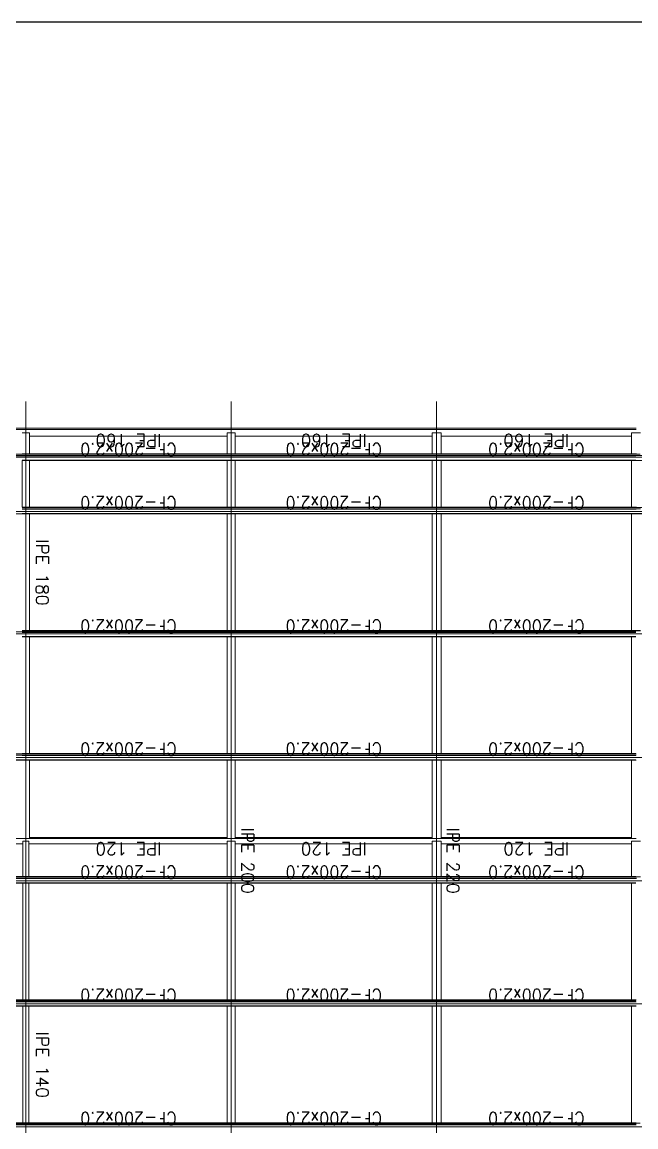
# Model space of a CAD drawing. Header units: millimetres. Extents: x 0 to 149, y -64 to 103.
# Drawn here: x 64.26 to 71.74, y 0.69 to 14.15 of the extents above; entities that cross this region are included whole.
import ezdxf
from ezdxf.enums import TextEntityAlignment as Align

# ---------------------------------------------------------------- set-up
doc = ezdxf.new("R2010")
doc.units = ezdxf.units.MM
for name, color, linetype, lineweight in [('BARRAS_DE_ACERO', 7, 'Continuous', 9), ('ejes', 251, 'Continuous', 0), ('REFERENCIA_DE_LAS_BARRAS', 2, 'Continuous', 9)]:
    doc.layers.add(name, color=color, linetype=linetype, lineweight=lineweight)
doc.styles.add('CYPETXT', font='romans__.ttf', dxfattribs={"height": 0.2})

# ---------------------------------------------------------------- blocks, each defined once
blk = doc.blocks.new('DIN_A3')
blk.add_line((96.231, 14.149), (54.231, 14.149))

msp = doc.modelspace()

# ---------------------------------------------------------------- linework, layer by layer
at = {"layer": 'BARRAS_DE_ACERO'}
for p, q in [((61.808, 9.185), (71.738, 9.185)), ((64.353, 9.143), (64.262, 9.143)), ((64.353, 9.103), (64.353, 9.143)), ((64.353, 9.103), (66.758, 9.103)), ((66.758, 8.886), (66.758, 9.103)), ((66.858, 9.143), (66.858, 9.103)), ((69.253, 9.103), (69.253, 8.886)), ((69.363, 9.103), (69.363, 9.143)), ((69.363, 9.103), (69.363, 8.886)), ((71.683, 9.103), (69.363, 9.103)), ((71.793, 9.143), (71.683, 9.143)), ((71.683, 9.103), (71.683, 9.143)), ((71.683, 9.103), (71.683, 8.886)), ((64.305, 8.886), (64.262, 8.886)), ((64.305, 8.886), (64.311, 8.886)), ((66.758, 8.886), (64.353, 8.886)), ((66.811, 8.886), (66.758, 8.886)), ((66.858, 8.886), (66.811, 8.886)), ((66.858, 8.886), (69.253, 8.886)), ((69.253, 8.886), (69.363, 8.886)), ((71.683, 8.886), (69.363, 8.886)), ((71.741, 8.886), (71.683, 8.886)), ((64.309, 8.864), (56.979, 8.864)), ((64.311, 8.869), (59.311, 8.869)), ((61.808, 8.862), (64.308, 8.862)), ((61.851, 8.867), (64.311, 8.867)), ((64.311, 8.867), (61.853, 8.867)), ((64.262, 8.882), (64.305, 8.882)), ((64.305, 8.811), (64.262, 8.811)), ((64.262, 8.81), (64.283, 8.81)), ((64.262, 8.808), (64.305, 8.808)), ((64.262, 8.808), (64.298, 8.808)), ((64.262, 8.807), (64.305, 8.807)), ((64.263, 8.885), (64.263, 8.885)), ((64.265, 8.885), (64.263, 8.885)), ((64.265, 8.885), (64.278, 8.885)), ((64.278, 8.885), (64.289, 8.885)), ((64.283, 8.81), (64.305, 8.81)), ((64.305, 8.885), (64.289, 8.885)), ((64.298, 8.808), (64.305, 8.808)), ((64.311, 8.883), (64.305, 8.883)), ((64.305, 8.882), (64.309, 8.882)), ((64.311, 8.811), (64.305, 8.811)), ((64.311, 8.81), (64.305, 8.81)), ((64.311, 8.808), (64.305, 8.808)), ((64.311, 8.808), (64.305, 8.808)), ((64.353, 8.807), (64.305, 8.807)), ((64.311, 8.882), (64.309, 8.882)), ((64.311, 8.864), (64.309, 8.864)), ((64.311, 8.885), (64.327, 8.885)), ((64.347, 8.883), (64.311, 8.883)), ((64.311, 8.883), (64.311, 8.883)), ((64.311, 8.882), (64.311, 8.882)), ((64.348, 8.882), (64.311, 8.882)), ((64.311, 8.869), (64.353, 8.869)), ((64.311, 8.869), (64.311, 8.869)), ((64.311, 8.867), (64.353, 8.867)), ((64.311, 8.867), (64.353, 8.867)), ((64.311, 8.867), (64.311, 8.867)), ((69.308, 8.864), (64.311, 8.864)), ((64.311, 8.811), (64.311, 8.811)), ((64.314, 8.811), (64.311, 8.811)), ((64.311, 8.81), (64.312, 8.81)), ((64.311, 8.808), (64.311, 8.808)), ((64.311, 8.808), (64.311, 8.808)), ((64.311, 8.808), (64.311, 8.808)), ((64.331, 8.808), (64.311, 8.808)), ((64.318, 8.808), (64.311, 8.808)), ((64.312, 8.81), (66.805, 8.81)), ((64.314, 8.811), (69.311, 8.811)), ((64.318, 8.808), (64.353, 8.808)), ((64.327, 8.885), (66.758, 8.885)), ((64.331, 8.808), (66.805, 8.808)), ((64.353, 8.883), (64.347, 8.883)), ((64.348, 8.882), (64.353, 8.882)), ((66.758, 8.883), (64.353, 8.883)), ((66.758, 8.882), (64.353, 8.882)), ((66.758, 8.869), (64.353, 8.869)), ((66.858, 8.867), (64.353, 8.867)), ((64.353, 8.867), (66.805, 8.867)), ((64.353, 8.862), (66.808, 8.862)), ((66.758, 8.808), (64.353, 8.808)), ((64.353, 8.807), (66.758, 8.807)), ((66.809, 8.885), (66.758, 8.885)), ((66.766, 8.883), (66.758, 8.883)), ((66.758, 8.882), (66.805, 8.882)), ((66.758, 8.869), (66.805, 8.869)), ((66.758, 8.808), (66.858, 8.808)), ((66.758, 8.807), (66.811, 8.807)), ((66.805, 8.883), (66.766, 8.883)), ((66.858, 8.883), (66.805, 8.883)), ((66.811, 8.882), (66.805, 8.882)), ((66.858, 8.869), (66.805, 8.869)), ((66.858, 8.867), (66.805, 8.867)), ((66.811, 8.81), (66.805, 8.81)), ((69.308, 8.862), (66.808, 8.862)), ((66.858, 8.882), (66.811, 8.882)), ((66.811, 8.81), (71.683, 8.81)), ((66.858, 8.807), (66.811, 8.807)), ((66.858, 8.885), (66.833, 8.885)), ((66.858, 8.885), (69.253, 8.885)), ((66.858, 8.883), (69.253, 8.883)), ((69.363, 8.869), (66.858, 8.869)), ((69.305, 8.867), (66.858, 8.867)), ((69.311, 8.867), (66.858, 8.867)), ((66.858, 8.865), (69.353, 8.865)), ((69.354, 8.808), (66.858, 8.808)), ((66.858, 8.807), (69.253, 8.807)), ((66.858, 8.236), (66.858, 8.807)), ((69.285, 8.885), (69.253, 8.885)), ((69.253, 8.883), (69.305, 8.883)), ((69.253, 8.807), (69.363, 8.807)), ((69.285, 8.885), (69.305, 8.885)), ((69.311, 8.885), (69.305, 8.885)), ((69.31, 8.883), (69.305, 8.883)), ((69.311, 8.882), (69.305, 8.882)), ((69.305, 8.867), (69.363, 8.867)), ((69.308, 8.864), (69.309, 8.864)), ((69.308, 8.862), (69.311, 8.862)), ((69.309, 8.864), (69.311, 8.864)), ((69.363, 8.883), (69.31, 8.883)), ((69.311, 8.885), (69.363, 8.885)), ((69.311, 8.882), (69.363, 8.882)), ((69.363, 8.867), (69.311, 8.867)), ((69.311, 8.864), (69.339, 8.864)), ((69.363, 8.862), (69.311, 8.862)), ((69.311, 8.811), (71.683, 8.811)), ((69.339, 8.864), (69.363, 8.864)), ((69.353, 8.865), (69.363, 8.865)), ((69.363, 8.808), (69.354, 8.808)), ((71.683, 8.885), (69.363, 8.885)), ((71.786, 8.883), (69.363, 8.883)), ((71.738, 8.882), (69.363, 8.882)), ((71.683, 8.869), (69.363, 8.869)), ((69.363, 8.867), (71.683, 8.867)), ((71.683, 8.867), (69.363, 8.867)), ((71.683, 8.865), (69.363, 8.865)), ((69.363, 8.864), (71.683, 8.864)), ((69.363, 8.862), (71.683, 8.862)), ((75.92, 8.808), (69.363, 8.808)), ((69.363, 8.807), (71.683, 8.807)), ((69.363, 8.807), (69.363, 8.236)), ((71.683, 8.867), (71.735, 8.867)), ((71.683, 8.867), (71.735, 8.867)), ((71.683, 8.865), (71.735, 8.865)), ((71.683, 8.864), (71.735, 8.864)), ((71.735, 8.862), (71.683, 8.862)), ((71.716, 8.811), (71.683, 8.811)), ((71.683, 8.81), (71.735, 8.81)), ((75.92, 8.808), (71.683, 8.808)), ((71.793, 8.807), (71.683, 8.807)), ((71.716, 8.811), (71.735, 8.811)), ((71.734, 8.869), (71.734, 8.869)), ((64.262, 8.234), (64.305, 8.234)), ((64.262, 8.232), (64.305, 8.232)), ((64.269, 8.232), (64.262, 8.232)), ((64.262, 8.218), (64.304, 8.218)), ((64.262, 8.217), (64.303, 8.217)), ((64.262, 8.216), (64.305, 8.216)), ((64.305, 8.215), (64.262, 8.215)), ((64.305, 8.213), (64.262, 8.213)), ((64.269, 8.232), (64.305, 8.232)), ((64.303, 8.217), (64.305, 8.217)), ((64.304, 8.218), (64.305, 8.218)), ((71.683, 8.234), (64.305, 8.234)), ((64.311, 8.232), (64.305, 8.232)), ((64.311, 8.232), (64.305, 8.232)), ((64.311, 8.218), (64.305, 8.218)), ((64.308, 8.217), (64.305, 8.217)), ((64.311, 8.216), (64.305, 8.216)), ((64.305, 8.215), (64.353, 8.215)), ((64.305, 8.213), (64.353, 8.213)), ((64.308, 8.217), (64.311, 8.217)), ((64.353, 8.232), (64.311, 8.232)), ((64.311, 8.218), (64.311, 8.218)), ((64.312, 8.218), (64.311, 8.218)), ((64.311, 8.217), (64.311, 8.217)), ((66.758, 8.217), (64.311, 8.217)), ((64.312, 8.218), (64.353, 8.218)), ((64.315, 8.232), (64.353, 8.232)), ((64.353, 8.232), (66.758, 8.232)), ((66.811, 8.232), (64.353, 8.232)), ((64.353, 8.218), (65.762, 8.218)), ((66.811, 8.215), (64.353, 8.215)), ((66.811, 8.213), (64.353, 8.213)), ((65.762, 8.218), (66.858, 8.218)), ((66.858, 8.236), (66.758, 8.236)), ((66.758, 8.232), (66.805, 8.232)), ((66.758, 8.217), (66.858, 8.217)), ((66.805, 8.232), (66.811, 8.232)), ((66.858, 8.232), (66.811, 8.232)), ((66.858, 8.232), (66.811, 8.232)), ((66.811, 8.232), (66.811, 8.232)), ((66.858, 8.215), (66.811, 8.215)), ((66.811, 8.213), (66.858, 8.213)), ((71.793, 8.232), (66.858, 8.232)), ((66.858, 8.232), (69.363, 8.232)), ((68.262, 8.218), (66.858, 8.218)), ((66.858, 8.217), (71.793, 8.217)), ((66.858, 8.216), (69.361, 8.216)), ((66.858, 8.215), (69.363, 8.215)), ((66.858, 8.213), (69.699, 8.213)), ((70.721, 8.218), (68.262, 8.218)), ((69.363, 8.236), (69.253, 8.236)), ((71.793, 8.216), (69.361, 8.216)), ((69.363, 8.215), (71.738, 8.215)), ((71.738, 8.213), (69.699, 8.213)), ((71.793, 8.218), (70.721, 8.218)), ((71.741, 8.236), (71.683, 8.236)), ((71.683, 8.234), (71.793, 8.234)), ((64.298, 8.157), (61.762, 8.157)), ((64.262, 8.212), (64.305, 8.212)), ((64.262, 8.161), (64.282, 8.161)), ((64.271, 8.159), (64.262, 8.159)), ((64.262, 8.158), (64.295, 8.158)), ((64.305, 8.157), (64.262, 8.157)), ((64.305, 8.158), (64.295, 8.158)), ((64.302, 8.157), (64.298, 8.157)), ((64.302, 8.157), (64.305, 8.157)), ((64.305, 8.212), (66.811, 8.212)), ((64.353, 8.159), (64.305, 8.159)), ((64.353, 8.158), (64.305, 8.158)), ((64.318, 8.157), (64.305, 8.157)), ((64.305, 8.157), (64.311, 8.157)), ((64.353, 8.157), (64.311, 8.157)), ((64.353, 8.159), (66.811, 8.159)), ((66.834, 8.158), (64.353, 8.158)), ((66.758, 8.157), (64.353, 8.157)), ((64.353, 6.736), (64.353, 8.157)), ((66.758, 8.157), (66.805, 8.157)), ((66.758, 8.157), (66.758, 6.736)), ((66.811, 8.157), (66.805, 8.157)), ((66.819, 8.157), (66.805, 8.157)), ((66.858, 8.212), (66.811, 8.212)), ((66.811, 8.161), (80.17, 8.161)), ((66.811, 8.159), (75.985, 8.159)), ((66.858, 8.157), (66.811, 8.157)), ((66.858, 8.157), (66.819, 8.157)), ((66.834, 8.158), (75.92, 8.158)), ((66.858, 8.212), (69.694, 8.212)), ((69.253, 8.157), (66.858, 8.157)), ((69.253, 8.157), (75.974, 8.157)), ((69.253, 8.157), (69.253, 6.736)), ((69.305, 8.157), (69.253, 8.157)), ((69.363, 8.157), (69.363, 6.736)), ((71.738, 8.212), (69.694, 8.212)), ((71.683, 8.157), (71.683, 6.736)), ((71.793, 8.157), (71.683, 8.157)), ((64.262, 6.736), (64.311, 6.736)), ((64.262, 6.734), (64.353, 6.734)), ((64.305, 6.732), (64.262, 6.732)), ((64.262, 6.732), (66.758, 6.732)), ((64.305, 6.732), (64.353, 6.732)), ((64.353, 6.736), (64.311, 6.736)), ((64.353, 6.736), (66.758, 6.736)), ((66.758, 6.734), (64.353, 6.734)), ((64.353, 6.732), (66.758, 6.732)), ((66.858, 6.736), (66.758, 6.736)), ((66.807, 6.734), (66.758, 6.734)), ((66.758, 6.732), (66.799, 6.732)), ((66.758, 6.732), (66.77, 6.732)), ((66.77, 6.732), (66.793, 6.732)), ((66.836, 6.732), (66.793, 6.732)), ((66.799, 6.732), (66.805, 6.732)), ((66.805, 6.732), (66.858, 6.732)), ((66.807, 6.734), (66.858, 6.734)), ((66.836, 6.732), (66.858, 6.732)), ((69.253, 6.736), (66.858, 6.736)), ((66.858, 6.734), (69.253, 6.734)), ((69.253, 6.732), (66.858, 6.732)), ((69.253, 6.732), (66.858, 6.732)), ((66.858, 6.732), (66.858, 6.732)), ((69.363, 6.736), (69.253, 6.736)), ((69.311, 6.734), (69.253, 6.734)), ((69.253, 6.732), (69.305, 6.732)), ((69.268, 6.732), (69.253, 6.732)), ((69.268, 6.732), (69.305, 6.732)), ((71.793, 6.732), (69.305, 6.732)), ((69.305, 6.732), (69.363, 6.732)), ((71.741, 6.734), (69.311, 6.734)), ((69.363, 6.736), (71.683, 6.736)), ((71.683, 6.732), (69.363, 6.732)), ((71.683, 6.736), (71.793, 6.736)), ((61.805, 6.718), (66.758, 6.718)), ((64.305, 6.716), (64.262, 6.716)), ((64.305, 6.715), (64.262, 6.715)), ((64.305, 6.713), (64.262, 6.713)), ((64.262, 6.712), (64.305, 6.712)), ((64.262, 6.661), (64.305, 6.661)), ((64.262, 6.658), (64.305, 6.658)), ((64.262, 6.657), (64.305, 6.657)), ((64.262, 6.657), (64.305, 6.657)), ((64.305, 6.715), (66.758, 6.715)), ((64.305, 6.713), (64.353, 6.713)), ((64.305, 6.712), (64.311, 6.712)), ((64.353, 6.661), (64.305, 6.661)), ((64.305, 6.659), (64.311, 6.659)), ((64.305, 6.657), (66.758, 6.657)), ((64.305, 6.657), (64.353, 6.657)), ((64.311, 6.659), (64.353, 6.659)), ((66.758, 6.713), (64.353, 6.713)), ((66.758, 6.661), (64.353, 6.661)), ((64.353, 6.659), (66.758, 6.659)), ((64.353, 6.658), (66.758, 6.658)), ((64.353, 5.236), (64.353, 6.657)), ((64.353, 6.657), (66.758, 6.657)), ((66.805, 6.718), (66.758, 6.718)), ((66.758, 6.715), (66.768, 6.715)), ((66.805, 6.712), (66.758, 6.712)), ((66.805, 6.661), (66.758, 6.661)), ((66.805, 6.659), (66.758, 6.659)), ((66.805, 6.658), (66.758, 6.658)), ((66.805, 6.657), (66.758, 6.657)), ((66.758, 6.657), (66.805, 6.657)), ((66.805, 6.715), (66.768, 6.715)), ((66.805, 6.718), (66.845, 6.718)), ((66.805, 6.717), (66.821, 6.717)), ((66.821, 6.716), (66.805, 6.716)), ((66.827, 6.715), (66.805, 6.715)), ((66.805, 6.712), (66.808, 6.712)), ((66.805, 6.661), (69.253, 6.661)), ((66.805, 6.659), (66.813, 6.659)), ((66.805, 6.658), (66.858, 6.658)), ((66.805, 6.657), (66.858, 6.657)), ((66.805, 6.657), (66.858, 6.657)), ((66.808, 6.713), (66.835, 6.713)), ((66.858, 6.712), (66.808, 6.712)), ((69.253, 6.717), (66.821, 6.717)), ((69.253, 6.715), (66.827, 6.715)), ((69.253, 6.713), (66.835, 6.713)), ((66.845, 6.718), (69.253, 6.718)), ((66.858, 6.712), (69.253, 6.712)), ((66.858, 6.658), (69.253, 6.658)), ((66.858, 6.657), (69.253, 6.657)), ((66.858, 6.657), (66.858, 5.236)), ((69.253, 6.657), (66.858, 6.657)), ((69.253, 6.717), (69.305, 6.717)), ((69.253, 6.715), (69.305, 6.715)), ((69.253, 6.713), (69.305, 6.713)), ((69.305, 6.712), (69.253, 6.712)), ((69.305, 6.661), (69.253, 6.661)), ((69.305, 6.658), (69.253, 6.658)), ((69.253, 6.657), (69.305, 6.657)), ((69.253, 6.657), (69.305, 6.657)), ((69.363, 6.717), (69.305, 6.717)), ((69.305, 6.715), (69.363, 6.715)), ((69.305, 6.713), (69.308, 6.713)), ((71.683, 6.712), (69.305, 6.712)), ((71.683, 6.661), (69.305, 6.661)), ((69.305, 6.659), (69.363, 6.659)), ((69.305, 6.658), (69.311, 6.658)), ((69.363, 6.657), (69.305, 6.657)), ((69.363, 6.713), (69.308, 6.713)), ((69.311, 6.658), (69.363, 6.658)), ((71.683, 6.718), (69.363, 6.718)), ((69.363, 6.717), (71.13, 6.717)), ((69.363, 6.716), (71.683, 6.716)), ((69.363, 6.715), (71.683, 6.715)), ((71.683, 6.713), (69.363, 6.713)), ((69.363, 6.659), (71.683, 6.659)), ((69.363, 6.658), (71.683, 6.658)), ((69.363, 6.658), (69.363, 6.658)), ((69.363, 5.236), (69.363, 6.657)), ((71.683, 6.657), (69.363, 6.657)), ((71.683, 6.717), (71.13, 6.717)), ((71.683, 6.718), (71.735, 6.718)), ((71.735, 6.717), (71.683, 6.717)), ((71.683, 6.716), (71.735, 6.716)), ((71.683, 6.715), (71.735, 6.715)), ((71.683, 6.713), (71.735, 6.713)), ((71.735, 6.712), (71.683, 6.712)), ((71.683, 6.661), (71.714, 6.661)), ((71.715, 6.659), (71.683, 6.659)), ((71.735, 6.658), (71.683, 6.658)), ((71.735, 6.657), (71.683, 6.657)), ((71.683, 6.657), (71.735, 6.657)), ((71.735, 6.661), (71.714, 6.661)), ((71.735, 6.659), (71.715, 6.659)), ((64.263, 5.234), (59.305, 5.234)), ((64.305, 5.158), (61.829, 5.158)), ((61.853, 5.232), (64.311, 5.232)), ((61.853, 5.232), (64.353, 5.232)), ((61.853, 5.157), (64.305, 5.157)), ((63.262, 5.218), (64.305, 5.218)), ((64.305, 5.236), (64.262, 5.236)), ((64.305, 5.217), (64.262, 5.217)), ((64.305, 5.216), (64.262, 5.216)), ((64.305, 5.215), (64.262, 5.215)), ((64.262, 5.213), (64.305, 5.213)), ((64.305, 5.212), (64.262, 5.212)), ((64.262, 5.161), (64.311, 5.161)), ((64.262, 5.159), (64.305, 5.159)), ((64.353, 5.157), (64.262, 5.157)), ((64.263, 5.234), (64.298, 5.234)), ((64.331, 5.234), (64.298, 5.234)), ((64.305, 5.236), (64.311, 5.236)), ((64.305, 5.218), (65.762, 5.218)), ((64.305, 5.217), (66.758, 5.217)), ((64.305, 5.216), (66.858, 5.216)), ((64.305, 5.215), (69.308, 5.215)), ((64.311, 5.213), (64.305, 5.213)), ((64.305, 5.212), (64.311, 5.212)), ((64.305, 5.159), (64.311, 5.159)), ((64.353, 5.158), (64.305, 5.158)), ((64.305, 5.157), (64.353, 5.157)), ((64.311, 5.236), (64.353, 5.236)), ((64.316, 5.232), (64.311, 5.232)), ((69.308, 5.213), (64.311, 5.213)), ((64.353, 5.212), (64.311, 5.212)), ((64.353, 5.161), (64.311, 5.161)), ((64.311, 5.159), (64.353, 5.159)), ((64.316, 5.232), (64.353, 5.232)), ((64.331, 5.234), (64.353, 5.234)), ((66.758, 5.236), (64.353, 5.236)), ((64.353, 5.234), (64.353, 5.234)), ((66.758, 5.234), (64.353, 5.234)), ((64.353, 5.232), (66.758, 5.232)), ((64.353, 5.232), (66.858, 5.232)), ((69.308, 5.212), (64.353, 5.212)), ((66.758, 5.161), (64.353, 5.161)), ((66.858, 5.159), (64.353, 5.159)), ((64.353, 5.159), (64.353, 5.159)), ((64.353, 5.158), (64.353, 5.158)), ((66.758, 5.158), (64.353, 5.158)), ((64.353, 4.212), (64.353, 5.157)), ((66.758, 5.157), (64.353, 5.157)), ((64.353, 5.157), (66.758, 5.157)), ((64.353, 5.157), (64.353, 5.157)), ((66.812, 5.218), (65.762, 5.218)), ((66.758, 5.234), (66.805, 5.234)), ((66.805, 5.232), (66.758, 5.232)), ((66.758, 5.217), (69.308, 5.217)), ((66.758, 5.161), (69.305, 5.161)), ((66.805, 5.158), (66.758, 5.158)), ((66.758, 5.157), (66.758, 4.212)), ((66.805, 5.157), (66.758, 5.157)), ((66.758, 5.157), (66.766, 5.157)), ((66.805, 5.157), (66.766, 5.157)), ((66.858, 5.236), (66.805, 5.236)), ((66.805, 5.234), (66.807, 5.234)), ((66.805, 5.232), (66.811, 5.232)), ((66.805, 5.158), (66.858, 5.158)), ((66.805, 5.157), (69.311, 5.157)), ((66.858, 5.157), (66.805, 5.157)), ((66.807, 5.234), (69.253, 5.234)), ((69.253, 5.232), (66.811, 5.232)), ((66.812, 5.218), (68.262, 5.218)), ((66.858, 5.232), (69.311, 5.232)), ((66.858, 5.216), (69.308, 5.216)), ((66.858, 5.158), (69.305, 5.158)), ((66.858, 5.157), (66.858, 4.212)), ((68.262, 5.218), (69.31, 5.218)), ((69.305, 5.236), (69.253, 5.236)), ((69.285, 5.234), (69.253, 5.234)), ((69.253, 5.232), (69.305, 5.232)), ((69.285, 5.234), (69.305, 5.234)), ((69.363, 5.236), (69.305, 5.236)), ((69.363, 5.234), (69.305, 5.234)), ((71.683, 5.232), (69.305, 5.232)), ((69.311, 5.161), (69.305, 5.161)), ((69.363, 5.159), (69.305, 5.159)), ((69.305, 5.158), (69.363, 5.158)), ((69.311, 5.217), (69.308, 5.217)), ((69.311, 5.216), (69.308, 5.216)), ((69.308, 5.215), (69.311, 5.215)), ((69.308, 5.213), (69.311, 5.213)), ((69.31, 5.218), (69.311, 5.218)), ((69.311, 5.232), (71.683, 5.232)), ((69.363, 5.218), (69.311, 5.218)), ((69.311, 5.217), (69.363, 5.217)), ((69.311, 5.216), (69.356, 5.216)), ((69.341, 5.215), (69.311, 5.215)), ((69.311, 5.213), (71.683, 5.213)), ((69.363, 5.161), (69.311, 5.161)), ((69.311, 5.157), (71.689, 5.157)), ((71.683, 5.215), (69.341, 5.215)), ((69.356, 5.216), (69.363, 5.216)), ((71.738, 5.234), (69.363, 5.234)), ((70.721, 5.218), (69.363, 5.218)), ((69.363, 5.217), (71.683, 5.217)), ((71.683, 5.216), (69.363, 5.216)), ((69.363, 5.159), (71.701, 5.159)), ((71.724, 5.158), (69.363, 5.158)), ((69.363, 4.212), (69.363, 5.157)), ((71.683, 5.218), (70.721, 5.218)), ((71.735, 5.236), (71.683, 5.236)), ((71.683, 5.232), (71.737, 5.232)), ((71.686, 5.232), (71.683, 5.232)), ((71.733, 5.217), (71.683, 5.217)), ((71.734, 5.216), (71.683, 5.216)), ((71.735, 5.215), (71.683, 5.215)), ((71.735, 5.213), (71.683, 5.213)), ((71.686, 5.232), (71.735, 5.232)), ((71.735, 5.157), (71.689, 5.157)), ((71.733, 5.159), (71.72, 5.159)), ((71.735, 5.159), (71.733, 5.159)), ((71.735, 5.216), (71.734, 5.216)), ((71.735, 5.157), (71.735, 5.157)), ((61.805, 4.2), (66.758, 4.2)), ((64.353, 4.212), (64.353, 4.212)), ((64.353, 4.201), (64.353, 4.212)), ((66.758, 4.212), (64.353, 4.212)), ((64.353, 4.2), (64.353, 4.201)), ((66.758, 4.201), (64.353, 4.201)), ((66.758, 4.212), (66.758, 4.201)), ((66.758, 4.2), (66.758, 4.201)), ((66.758, 4.2), (66.858, 4.2)), ((66.858, 4.2), (66.758, 4.2)), ((66.858, 4.212), (66.858, 4.201)), ((66.858, 4.212), (66.858, 4.212)), ((66.858, 4.201), (66.858, 4.2)), ((69.331, 4.2), (66.858, 4.2)), ((69.253, 4.2), (69.253, 4.201)), ((69.363, 4.2), (69.253, 4.2)), ((69.334, 4.2), (69.331, 4.2)), ((69.334, 4.2), (69.335, 4.2)), ((69.336, 4.2), (69.335, 4.2)), ((69.336, 4.2), (69.338, 4.2)), ((69.363, 4.2), (69.338, 4.2)), ((69.363, 4.201), (69.363, 4.212)), ((69.363, 4.201), (69.363, 4.2)), ((69.363, 4.2), (71.683, 4.2)), ((71.684, 4.2), (71.683, 4.2)), ((71.684, 4.2), (71.735, 4.2)), ((61.849, 4.136), (64.271, 4.136)), ((64.271, 4.136), (64.271, 4.168)), ((64.344, 4.168), (64.271, 4.168)), ((64.344, 4.168), (64.344, 4.136)), ((66.758, 4.136), (64.344, 4.136)), ((66.758, 4.168), (66.758, 4.136)), ((66.805, 4.168), (66.758, 4.168)), ((66.805, 4.168), (66.858, 4.168)), ((66.858, 4.136), (69.253, 4.136)), ((69.253, 4.136), (69.253, 4.168)), ((69.363, 4.168), (69.253, 4.168)), ((69.363, 4.136), (69.363, 4.168)), ((71.683, 4.136), (69.363, 4.136)), ((71.683, 4.136), (71.683, 4.168)), ((71.793, 4.168), (71.683, 4.168)), ((61.849, 3.736), (64.271, 3.736)), ((61.849, 3.734), (64.272, 3.734)), ((61.849, 3.732), (64.271, 3.732)), ((61.849, 3.732), (64.306, 3.732)), ((61.849, 3.716), (64.308, 3.716)), ((64.308, 3.713), (61.849, 3.713)), ((61.849, 3.712), (64.271, 3.712)), ((64.306, 3.661), (61.849, 3.661)), ((61.849, 3.659), (64.344, 3.659)), ((64.271, 3.657), (61.849, 3.657)), ((61.849, 3.657), (64.271, 3.657)), ((64.344, 3.717), (61.873, 3.717)), ((62.069, 3.718), (64.344, 3.718)), ((64.31, 3.732), (64.271, 3.732)), ((64.271, 3.712), (64.31, 3.712)), ((64.31, 3.657), (64.271, 3.657)), ((64.271, 3.657), (64.31, 3.657)), ((64.272, 3.734), (66.805, 3.734)), ((64.31, 3.732), (64.306, 3.732)), ((64.306, 3.661), (64.31, 3.661)), ((64.344, 3.716), (64.308, 3.716)), ((64.308, 3.715), (64.344, 3.715)), ((64.31, 3.713), (64.308, 3.713)), ((64.325, 3.732), (64.31, 3.732)), ((64.31, 3.732), (66.858, 3.732)), ((64.31, 3.713), (64.344, 3.713)), ((64.31, 3.712), (64.344, 3.712)), ((64.31, 3.661), (64.344, 3.661)), ((64.31, 3.657), (64.344, 3.657)), ((64.344, 3.657), (64.31, 3.657)), ((66.805, 3.732), (64.325, 3.732)), ((64.344, 3.736), (66.758, 3.736)), ((66.758, 3.717), (64.344, 3.717)), ((66.858, 3.716), (64.344, 3.716)), ((66.808, 3.715), (64.344, 3.715)), ((66.808, 3.713), (64.344, 3.713)), ((64.344, 3.712), (66.808, 3.712)), ((66.758, 3.661), (64.344, 3.661)), ((64.344, 3.659), (66.758, 3.659)), ((64.344, 3.658), (66.858, 3.658)), ((64.344, 3.657), (66.758, 3.657)), ((64.344, 2.236), (64.344, 3.657)), ((64.344, 3.657), (66.805, 3.657)), ((69.253, 3.717), (66.758, 3.717)), ((66.758, 3.659), (66.858, 3.659)), ((66.805, 3.657), (66.758, 3.657)), ((66.805, 3.736), (66.858, 3.736)), ((66.81, 3.734), (66.805, 3.734)), ((66.805, 3.657), (66.858, 3.657)), ((66.858, 3.657), (66.805, 3.657)), ((66.808, 3.715), (66.858, 3.715)), ((66.808, 3.713), (66.858, 3.713)), ((66.858, 3.712), (66.808, 3.712)), ((66.811, 3.734), (66.81, 3.734)), ((66.811, 3.734), (66.812, 3.734)), ((66.858, 3.661), (66.811, 3.661)), ((66.812, 3.734), (69.253, 3.734)), ((66.858, 3.732), (69.253, 3.732)), ((66.858, 3.716), (69.253, 3.716)), ((66.858, 3.715), (69.253, 3.715)), ((69.253, 3.713), (66.858, 3.713)), ((69.253, 3.712), (66.858, 3.712)), ((66.858, 3.661), (69.253, 3.661)), ((66.858, 3.659), (69.253, 3.659)), ((69.305, 3.658), (66.858, 3.658)), ((66.858, 3.657), (66.858, 2.236)), ((66.858, 3.657), (69.253, 3.657)), ((69.262, 3.657), (66.858, 3.657)), ((69.253, 3.736), (69.305, 3.736)), ((69.254, 3.732), (69.253, 3.732)), ((69.253, 3.732), (69.254, 3.732)), ((69.305, 3.718), (69.253, 3.718)), ((69.305, 3.717), (69.253, 3.717)), ((69.305, 3.716), (69.253, 3.716)), ((69.253, 3.715), (69.305, 3.715)), ((69.305, 3.713), (69.253, 3.713)), ((69.253, 3.712), (69.305, 3.712)), ((69.253, 3.661), (71.683, 3.661)), ((69.253, 3.659), (69.305, 3.659)), ((69.262, 3.657), (69.253, 3.657)), ((69.305, 3.732), (69.254, 3.732)), ((69.305, 3.732), (69.254, 3.732)), ((69.254, 3.732), (69.254, 3.732)), ((69.262, 3.657), (69.305, 3.657)), ((69.363, 3.657), (69.262, 3.657)), ((69.309, 3.732), (69.305, 3.732)), ((69.305, 3.718), (71.741, 3.718)), ((69.363, 3.717), (69.305, 3.717)), ((69.311, 3.716), (69.305, 3.716)), ((69.305, 3.715), (69.308, 3.715)), ((69.305, 3.713), (69.363, 3.713)), ((69.305, 3.712), (69.363, 3.712)), ((69.305, 3.659), (71.683, 3.659)), ((71.683, 3.658), (69.305, 3.658)), ((69.363, 3.657), (69.305, 3.657)), ((69.316, 3.715), (69.308, 3.715)), ((69.309, 3.732), (71.793, 3.732)), ((69.311, 3.716), (71.683, 3.716)), ((69.312, 3.734), (69.363, 3.734)), ((69.316, 3.715), (71.683, 3.715)), ((69.363, 3.734), (71.683, 3.734)), ((69.363, 3.717), (71.683, 3.717)), ((69.363, 3.713), (71.683, 3.713)), ((69.363, 3.657), (69.363, 2.236)), ((71.683, 3.657), (69.363, 3.657)), ((71.683, 3.736), (71.735, 3.736)), ((71.735, 3.734), (71.683, 3.734)), ((71.735, 3.717), (71.683, 3.717)), ((71.735, 3.716), (71.683, 3.716)), ((71.735, 3.713), (71.683, 3.713)), ((71.735, 3.661), (71.683, 3.661)), ((71.683, 3.659), (71.735, 3.659)), ((71.683, 3.658), (71.735, 3.658)), ((71.735, 3.657), (71.683, 3.657)), ((71.735, 3.657), (71.692, 3.657)), ((64.271, 2.218), (59.349, 2.218)), ((64.271, 2.157), (59.349, 2.157)), ((61.815, 2.158), (64.271, 2.158)), ((64.271, 2.232), (61.844, 2.232)), ((61.849, 2.234), (64.271, 2.234)), ((61.849, 2.232), (64.271, 2.232)), ((64.271, 2.217), (61.849, 2.217)), ((64.271, 2.216), (61.849, 2.216)), ((61.849, 2.215), (64.271, 2.215)), ((64.271, 2.213), (61.849, 2.213)), ((61.849, 2.212), (64.271, 2.212)), ((64.271, 2.161), (61.849, 2.161)), ((64.306, 2.236), (64.271, 2.236)), ((64.306, 2.234), (64.271, 2.234)), ((64.271, 2.232), (64.272, 2.232)), ((64.306, 2.232), (64.271, 2.232)), ((64.306, 2.218), (64.271, 2.218)), ((64.271, 2.217), (64.306, 2.217)), ((64.271, 2.216), (64.306, 2.216)), ((64.306, 2.215), (64.271, 2.215)), ((64.271, 2.213), (64.306, 2.213)), ((64.271, 2.212), (64.306, 2.212)), ((64.271, 2.161), (64.306, 2.161)), ((64.271, 2.158), (64.306, 2.158)), ((64.271, 2.157), (64.306, 2.157)), ((64.306, 2.157), (64.271, 2.157)), ((64.306, 2.232), (64.272, 2.232)), ((64.344, 2.236), (64.306, 2.236)), ((64.306, 2.234), (66.758, 2.234)), ((64.306, 2.232), (64.32, 2.232)), ((64.31, 2.232), (64.306, 2.232)), ((64.344, 2.218), (64.306, 2.218)), ((66.758, 2.217), (64.306, 2.217)), ((64.306, 2.216), (64.306, 2.216)), ((64.306, 2.216), (66.758, 2.216)), ((66.758, 2.215), (64.306, 2.215)), ((64.308, 2.213), (64.306, 2.213)), ((64.344, 2.212), (64.306, 2.212)), ((64.344, 2.161), (64.306, 2.161)), ((64.344, 2.159), (64.306, 2.159)), ((64.344, 2.158), (64.306, 2.158)), ((64.316, 2.157), (64.306, 2.157)), ((64.306, 2.157), (64.344, 2.157)), ((64.308, 2.213), (64.31, 2.213)), ((64.31, 2.232), (64.319, 2.232)), ((64.31, 2.213), (64.313, 2.213)), ((64.344, 2.213), (64.313, 2.213)), ((64.316, 2.157), (66.819, 2.157)), ((64.319, 2.232), (64.344, 2.232)), ((66.758, 2.232), (64.32, 2.232)), ((66.758, 2.236), (64.344, 2.236)), ((66.758, 2.232), (64.344, 2.232)), ((64.344, 2.218), (66.758, 2.218)), ((64.344, 2.213), (66.758, 2.213)), ((64.344, 2.212), (66.758, 2.212)), ((64.344, 2.161), (66.758, 2.161)), ((64.344, 2.159), (66.758, 2.159)), ((64.344, 2.158), (66.823, 2.158)), ((64.344, 2.157), (64.344, 0.736)), ((66.758, 2.157), (64.344, 2.157)), ((66.779, 2.234), (66.758, 2.234)), ((66.765, 2.232), (66.758, 2.232)), ((66.758, 2.232), (66.805, 2.232)), ((66.805, 2.218), (66.758, 2.218)), ((66.805, 2.217), (66.758, 2.217)), ((66.805, 2.216), (66.758, 2.216)), ((66.758, 2.215), (66.805, 2.215)), ((66.758, 2.213), (66.805, 2.213)), ((66.805, 2.212), (66.758, 2.212)), ((66.758, 2.161), (66.805, 2.161)), ((66.858, 2.159), (66.758, 2.159)), ((66.758, 2.157), (66.805, 2.157)), ((66.765, 2.232), (66.805, 2.232)), ((66.805, 2.234), (66.779, 2.234)), ((66.811, 2.236), (66.805, 2.236)), ((66.805, 2.234), (66.809, 2.234)), ((66.805, 2.232), (66.83, 2.232)), ((66.829, 2.232), (66.805, 2.232)), ((66.805, 2.218), (66.858, 2.218)), ((66.858, 2.217), (66.805, 2.217)), ((66.805, 2.216), (66.806, 2.216)), ((66.806, 2.215), (66.805, 2.215)), ((66.811, 2.213), (66.805, 2.213)), ((66.805, 2.212), (66.858, 2.212)), ((66.805, 2.161), (66.858, 2.161)), ((66.858, 2.157), (66.805, 2.157)), ((69.363, 2.216), (66.806, 2.216)), ((66.858, 2.215), (66.806, 2.215)), ((66.809, 2.234), (66.811, 2.234)), ((66.811, 2.236), (66.858, 2.236)), ((66.833, 2.234), (66.811, 2.234)), ((69.308, 2.213), (66.811, 2.213)), ((66.819, 2.157), (66.858, 2.157)), ((66.858, 2.158), (66.823, 2.158)), ((66.829, 2.232), (66.858, 2.232)), ((66.83, 2.232), (66.858, 2.232)), ((66.833, 2.234), (69.305, 2.234)), ((66.858, 2.232), (69.363, 2.232)), ((66.858, 2.232), (69.334, 2.232)), ((66.858, 2.218), (71.683, 2.218)), ((66.858, 2.217), (69.363, 2.217)), ((69.311, 2.212), (66.858, 2.212)), ((66.858, 2.161), (69.253, 2.161)), ((66.858, 2.159), (69.253, 2.159)), ((66.858, 2.158), (69.253, 2.158)), ((66.858, 2.157), (69.253, 2.157)), ((66.858, 2.157), (66.858, 0.736)), ((69.253, 2.157), (66.858, 2.157)), ((69.253, 2.236), (69.305, 2.236)), ((69.305, 2.161), (69.253, 2.161)), ((69.253, 2.159), (69.305, 2.159)), ((69.305, 2.158), (69.253, 2.158)), ((69.305, 2.157), (69.253, 2.157)), ((69.253, 2.157), (69.262, 2.157)), ((69.305, 2.157), (69.262, 2.157)), ((69.363, 2.236), (69.305, 2.236)), ((69.305, 2.234), (69.306, 2.234)), ((69.305, 2.161), (71.683, 2.161)), ((69.305, 2.159), (71.683, 2.159)), ((69.305, 2.158), (71.683, 2.158)), ((71.728, 2.157), (69.305, 2.157)), ((71.738, 2.234), (69.306, 2.234)), ((69.339, 2.213), (69.308, 2.213)), ((69.311, 2.212), (69.363, 2.212)), ((69.363, 2.232), (69.334, 2.232)), ((69.339, 2.213), (69.363, 2.213)), ((71.683, 2.232), (69.363, 2.232)), ((69.363, 2.232), (71.683, 2.232)), ((69.363, 2.217), (71.683, 2.217)), ((69.363, 2.216), (71.683, 2.216)), ((69.363, 2.215), (71.683, 2.215)), ((69.363, 2.213), (71.683, 2.213)), ((71.738, 2.212), (69.363, 2.212)), ((69.363, 2.157), (69.363, 0.736)), ((71.735, 2.236), (71.683, 2.236)), ((71.686, 2.232), (71.683, 2.232)), ((71.683, 2.232), (71.738, 2.232)), ((71.735, 2.218), (71.683, 2.218)), ((71.731, 2.217), (71.683, 2.217)), ((71.728, 2.216), (71.683, 2.216)), ((71.683, 2.213), (71.735, 2.213)), ((71.683, 2.158), (71.711, 2.158)), ((71.735, 2.232), (71.686, 2.232)), ((71.728, 2.158), (71.711, 2.158)), ((71.735, 2.159), (71.72, 2.159)), ((71.728, 2.216), (71.735, 2.216)), ((71.728, 2.158), (71.731, 2.158)), ((71.738, 2.157), (71.728, 2.157)), ((71.731, 2.217), (71.735, 2.217)), ((71.731, 2.158), (71.735, 2.158)), ((71.735, 2.215), (71.735, 2.215)), ((64.306, 0.734), (61.849, 0.734)), ((64.271, 0.732), (61.849, 0.732)), ((61.849, 0.732), (64.271, 0.732)), ((61.849, 0.717), (64.271, 0.717)), ((64.271, 0.716), (61.849, 0.716)), ((64.271, 0.715), (61.849, 0.715)), ((64.271, 0.713), (61.849, 0.713)), ((64.306, 0.712), (61.849, 0.712)), ((64.344, 0.736), (64.271, 0.736)), ((64.298, 0.732), (64.271, 0.732)), ((64.271, 0.732), (64.306, 0.732)), ((64.271, 0.717), (64.306, 0.717)), ((64.271, 0.716), (64.306, 0.716)), ((64.271, 0.715), (64.306, 0.715)), ((64.271, 0.713), (64.306, 0.713)), ((64.298, 0.732), (64.306, 0.732)), ((64.344, 0.734), (64.306, 0.734)), ((64.318, 0.732), (64.306, 0.732)), ((64.344, 0.732), (64.306, 0.732)), ((64.306, 0.718), (64.31, 0.718)), ((64.306, 0.717), (64.308, 0.717)), ((64.31, 0.716), (64.306, 0.716)), ((66.758, 0.715), (64.306, 0.715)), ((64.306, 0.713), (66.758, 0.713)), ((66.758, 0.712), (64.306, 0.712)), ((64.308, 0.717), (64.31, 0.717)), ((64.344, 0.718), (64.31, 0.718)), ((64.344, 0.717), (64.31, 0.717)), ((66.758, 0.716), (64.31, 0.716)), ((64.318, 0.732), (64.344, 0.732)), ((66.758, 0.736), (64.344, 0.736)), ((66.758, 0.734), (64.344, 0.734)), ((64.344, 0.732), (66.758, 0.732)), ((64.344, 0.732), (66.758, 0.732)), ((64.344, 0.718), (65.762, 0.718)), ((64.344, 0.717), (66.758, 0.717)), ((66.758, 0.718), (65.762, 0.718)), ((66.788, 0.734), (66.758, 0.734)), ((66.805, 0.732), (66.758, 0.732)), ((66.758, 0.732), (66.805, 0.732)), ((66.758, 0.718), (66.805, 0.718)), ((66.805, 0.717), (66.758, 0.717)), ((66.758, 0.715), (66.805, 0.715)), ((66.805, 0.713), (66.758, 0.713)), ((66.805, 0.712), (66.758, 0.712)), ((66.788, 0.734), (66.805, 0.734)), ((66.858, 0.736), (66.805, 0.736)), ((71.738, 0.734), (66.805, 0.734)), ((66.809, 0.732), (66.805, 0.732)), ((66.858, 0.732), (66.805, 0.732)), ((68.262, 0.718), (66.805, 0.718)), ((66.805, 0.717), (66.858, 0.717)), ((66.805, 0.715), (69.253, 0.715)), ((66.805, 0.713), (69.253, 0.713)), ((69.253, 0.732), (66.809, 0.732)), ((69.253, 0.732), (66.858, 0.732)), ((66.858, 0.717), (69.253, 0.717)), ((69.253, 0.716), (66.858, 0.716)), ((68.262, 0.718), (69.253, 0.718)), ((69.253, 0.736), (69.305, 0.736)), ((69.253, 0.732), (71.735, 0.732)), ((69.305, 0.732), (69.253, 0.732)), ((69.305, 0.717), (69.253, 0.717)), ((69.253, 0.716), (69.305, 0.716)), ((69.253, 0.715), (69.305, 0.715)), ((69.253, 0.713), (69.305, 0.713)), ((69.363, 0.736), (69.305, 0.736)), ((69.305, 0.732), (71.719, 0.732)), ((69.305, 0.717), (71.735, 0.717)), ((71.738, 0.716), (69.305, 0.716)), ((69.305, 0.715), (69.363, 0.715)), ((69.305, 0.713), (69.363, 0.713)), ((69.305, 0.712), (69.308, 0.712)), ((69.308, 0.712), (69.363, 0.712)), ((69.363, 0.736), (71.683, 0.736)), ((71.738, 0.715), (69.363, 0.715)), ((71.738, 0.713), (69.363, 0.713)), ((69.363, 0.712), (69.694, 0.712)), ((69.694, 0.712), (71.735, 0.712)), ((71.683, 0.718), (70.721, 0.718)), ((71.683, 0.718), (71.687, 0.718)), ((71.738, 0.718), (71.687, 0.718))]:
    msp.add_line(p, q, dxfattribs=at)
for points in [[(71.738, 9.2), (61.808, 9.2), (61.808, 9.194)], [(71.738, 9.2), (61.808, 9.2), (61.808, 9.2)], [(61.808, 9.185), (61.808, 9.184), (71.738, 9.184)], [(64.311, 8.886), (64.353, 8.886), (64.353, 9.103)], [(66.858, 9.143), (66.758, 9.143), (66.758, 9.103)], [(66.858, 8.886), (66.858, 9.103), (69.253, 9.103)], [(69.253, 9.103), (69.253, 9.143), (69.363, 9.143)], [(61.816, 8.883), (64.262, 8.883), (64.269, 8.883), (64.305, 8.883)], [(66.858, 8.865), (64.311, 8.865), (61.853, 8.865)], [(64.262, 8.807), (64.262, 8.236), (64.305, 8.236)], [(64.311, 8.885), (64.311, 8.885), (64.305, 8.885)], [(64.353, 8.807), (64.353, 8.236), (64.305, 8.236)], [(64.353, 8.862), (64.311, 8.862), (64.308, 8.862)], [(66.758, 8.807), (66.758, 8.236), (64.353, 8.236)], [(66.805, 8.808), (69.305, 8.808), (71.683, 8.808)], [(66.809, 8.885), (66.811, 8.885), (66.833, 8.885)], [(66.858, 8.882), (69.253, 8.882), (69.305, 8.882)], [(69.253, 8.807), (69.253, 8.236), (66.858, 8.236)], [(69.363, 8.236), (71.683, 8.236), (71.683, 8.807)], [(71.741, 8.885), (71.735, 8.885), (71.683, 8.885)], [(71.683, 8.869), (71.732, 8.869), (71.733, 8.869), (71.733, 8.869), (71.733, 8.869), (71.734, 8.869)], [(71.734, 8.869), (71.734, 8.869), (75.983, 8.869)], [(64.315, 8.232), (64.311, 8.232), (64.311, 8.232)], [(66.858, 8.216), (66.811, 8.216), (64.311, 8.216)], [(69.363, 8.232), (71.793, 8.232), (80.17, 8.232)], [(64.305, 8.159), (64.283, 8.159), (64.271, 8.159)], [(66.811, 8.161), (64.305, 8.161), (64.282, 8.161)], [(64.318, 8.157), (64.353, 8.157), (66.805, 8.157)], [(69.253, 8.157), (66.858, 8.157), (66.858, 6.736)], [(69.305, 8.157), (69.363, 8.157), (71.683, 8.157)], [(71.683, 6.732), (71.697, 6.732), (71.735, 6.732)], [(66.805, 6.717), (66.758, 6.717), (61.805, 6.717)], [(64.262, 6.659), (64.302, 6.659), (64.305, 6.659)], [(64.305, 6.716), (66.758, 6.716), (66.805, 6.716)], [(64.305, 6.658), (64.311, 6.658), (64.353, 6.658)], [(66.758, 6.712), (64.353, 6.712), (64.311, 6.712)], [(66.808, 6.713), (66.805, 6.713), (66.781, 6.713), (66.758, 6.713)], [(66.758, 6.657), (66.758, 5.236), (66.805, 5.236)], [(66.813, 6.659), (69.253, 6.659), (69.305, 6.659)], [(69.363, 6.716), (69.305, 6.716), (69.253, 6.716), (66.821, 6.716)], [(66.858, 5.236), (69.253, 5.236), (69.253, 6.657)], [(69.253, 6.718), (69.305, 6.718), (69.363, 6.718)], [(71.683, 6.657), (69.32, 6.657), (69.305, 6.657)], [(69.363, 5.236), (71.683, 5.236), (71.683, 6.657)], [(69.305, 5.159), (69.253, 5.159), (66.858, 5.159)], [(66.858, 5.157), (69.253, 5.157), (69.305, 5.157)], [(66.858, 4.212), (69.253, 4.212), (69.253, 5.157)], [(71.683, 5.157), (69.363, 5.157), (69.305, 5.157)], [(69.363, 5.212), (69.311, 5.212), (69.308, 5.212)], [(71.735, 5.212), (71.683, 5.212), (69.694, 5.212), (69.363, 5.212)], [(69.363, 5.161), (71.683, 5.161), (71.735, 5.161)], [(69.363, 4.212), (71.683, 4.212), (71.683, 5.157)], [(71.735, 5.218), (71.734, 5.218), (71.683, 5.218)], [(71.683, 5.157), (71.738, 5.157), (71.738, 5.157)], [(71.701, 5.159), (71.708, 5.159), (71.72, 5.159)], [(71.724, 5.158), (71.73, 5.158), (71.735, 5.158)], [(71.738, 5.217), (71.735, 5.217), (71.733, 5.217)], [(64.262, 4.201), (64.262, 4.2), (64.353, 4.2)], [(64.353, 4.212), (66.758, 4.212), (66.758, 4.212)], [(66.858, 4.201), (69.253, 4.201), (69.253, 4.212)], [(66.858, 4.212), (69.253, 4.212), (69.253, 4.212)], [(69.363, 4.212), (69.363, 4.212), (71.683, 4.212), (71.683, 4.212)], [(69.363, 4.201), (71.683, 4.201), (71.683, 4.212)], [(71.738, 4.2), (71.683, 4.2), (71.683, 4.201)], [(64.271, 4.136), (64.271, 3.736), (64.344, 3.736), (64.344, 4.136)], [(66.758, 4.136), (66.758, 3.736), (66.805, 3.736)], [(66.858, 4.168), (66.858, 4.136), (66.858, 3.736)], [(66.858, 3.736), (69.253, 3.736), (69.253, 4.136)], [(69.305, 3.736), (69.363, 3.736), (69.363, 4.136)], [(69.363, 3.736), (71.683, 3.736), (71.683, 4.136)], [(59.349, 3.715), (61.849, 3.715), (64.308, 3.715)], [(61.829, 3.658), (61.849, 3.658), (64.344, 3.658)], [(61.849, 2.236), (64.271, 2.236), (64.271, 3.657)], [(64.344, 3.718), (66.758, 3.718), (69.253, 3.718)], [(66.758, 3.661), (66.805, 3.661), (66.811, 3.661)], [(66.758, 3.657), (66.758, 2.236), (66.805, 2.236)], [(66.805, 3.732), (66.811, 3.732), (69.253, 3.732)], [(66.858, 2.236), (69.253, 2.236), (69.253, 3.657)], [(69.253, 3.734), (69.311, 3.734), (69.312, 3.734)], [(69.305, 3.732), (69.363, 3.732), (71.741, 3.732)], [(71.735, 3.712), (71.683, 3.712), (69.363, 3.712)], [(69.363, 2.236), (71.683, 2.236), (71.683, 3.657)], [(69.363, 3.657), (71.683, 3.657), (71.692, 3.657)], [(71.683, 3.715), (71.735, 3.715), (71.741, 3.715)], [(61.81, 0.736), (61.849, 0.736), (61.849, 2.157), (64.271, 2.157)], [(61.849, 2.159), (64.271, 2.159), (64.306, 2.159)], [(61.849, 0.736), (64.271, 0.736), (64.271, 2.157)], [(66.758, 2.157), (66.758, 0.736), (66.805, 0.736)], [(69.363, 2.215), (69.308, 2.215), (66.858, 2.215)], [(66.858, 0.736), (69.253, 0.736), (69.253, 2.157)], [(71.683, 2.157), (69.363, 2.157), (69.305, 2.157)], [(71.735, 2.215), (71.728, 2.215), (71.683, 2.215)], [(71.738, 2.161), (71.738, 2.161), (71.683, 2.161)], [(71.72, 2.159), (71.719, 2.159), (71.683, 2.159)], [(71.735, 2.157), (71.683, 2.157), (71.683, 0.736), (71.735, 0.736)], [(63.262, 0.718), (64.271, 0.718), (64.306, 0.718)], [(66.858, 0.716), (66.805, 0.716), (66.758, 0.716)], [(66.805, 0.712), (69.253, 0.712), (69.305, 0.712)], [(70.721, 0.718), (69.305, 0.718), (69.253, 0.718)], [(71.786, 0.732), (71.738, 0.732), (71.738, 0.732), (71.719, 0.732)]]:
    msp.add_lwpolyline(points, dxfattribs=at)
at = {"layer": 'ejes'}
for p, q in [((64.308, 9.524), (64.308, -11.597)), ((66.808, 9.524), (66.808, -11.597)), ((69.308, 9.524), (69.308, -11.597)), ((93.964, 8.847), (56.4, 8.847)), ((93.964, 8.187), (56.4, 8.187)), ((93.964, 6.696), (56.4, 6.696)), ((93.964, 5.186), (56.4, 5.186)), ((93.964, 3.686), (56.4, 3.686)), ((93.964, 2.186), (56.4, 2.186)), ((93.964, 0.686), (56.4, 0.686))]:
    msp.add_line(p, q, dxfattribs=at)

# ---------------------------------------------------------------- block references
msp.add_blockref('DIN_A3', (0, 0))

# ---------------------------------------------------------------- texts
at = {"layer": 'REFERENCIA_DE_LAS_BARRAS', "style": 'CYPETXT'}
for s, rotation, width, p, p2 in [('IPE 160', 180, 0.843848, (65.961, 9.127), (65.155, 9.127)), ('IPE 160', 180, 0.843848, (68.461, 9.127), (67.655, 9.127)), ('IPE 160', 180, 0.843848, (70.926, 9.127), (70.12, 9.127)), ('CF-200x2.0', 180, 0.812558, (66.146, 9.017), (64.97, 9.017)), ('CF-200x2.0', 180, 0.812558, (68.646, 9.017), (67.47, 9.017)), ('CF-200x2.0', 180, 0.812558, (71.111, 9.017), (69.935, 9.017)), ('CF-200x2.0', 180, 0.812558, (66.146, 8.366), (64.97, 8.366)), ('CF-200x2.0', 180, 0.812558, (68.646, 8.366), (67.47, 8.366)), ('CF-200x2.0', 180, 0.812558, (71.111, 8.366), (69.935, 8.366)), ('IPE 180', 270, 0.843848, (64.432, 7.846), (64.432, 7.04)), ('CF-200x2.0', 180, 0.812558, (66.146, 6.866), (64.97, 6.866)), ('CF-200x2.0', 180, 0.812558, (68.646, 6.866), (67.47, 6.866)), ('CF-200x2.0', 180, 0.812558, (71.111, 6.866), (69.935, 6.866)), ('CF-200x2.0', 180, 0.812558, (66.146, 5.366), (64.97, 5.366)), ('CF-200x2.0', 180, 0.812558, (68.646, 5.366), (67.47, 5.366)), ('CF-200x2.0', 180, 0.812558, (71.111, 5.366), (69.935, 5.366)), ('IPE 200', 270, 0.843848, (66.932, 4.333), (66.932, 3.528)), ('IPE 220', 270, 0.843848, (69.432, 4.333), (69.432, 3.528)), ('IPE 120', 180, 0.843848, (65.961, 4.15), (65.155, 4.15)), ('IPE 120', 180, 0.843848, (68.461, 4.15), (67.655, 4.15)), ('IPE 120', 180, 0.843848, (70.926, 4.15), (70.12, 4.15)), ('CF-200x2.0', 180, 0.812558, (66.146, 3.866), (64.97, 3.866)), ('CF-200x2.0', 180, 0.812558, (68.646, 3.866), (67.47, 3.866)), ('CF-200x2.0', 180, 0.812558, (71.111, 3.866), (69.935, 3.866)), ('CF-200x2.0', 180, 0.812558, (66.146, 2.366), (64.97, 2.366)), ('CF-200x2.0', 180, 0.812558, (68.646, 2.366), (67.47, 2.366)), ('CF-200x2.0', 180, 0.812558, (71.111, 2.366), (69.935, 2.366)), ('IPE 140', 270, 0.843848, (64.432, 1.846), (64.432, 1.04)), ('CF-200x2.0', 180, 0.812558, (66.146, 0.866), (64.97, 0.866)), ('CF-200x2.0', 180, 0.812558, (68.646, 0.866), (67.47, 0.866)), ('CF-200x2.0', 180, 0.812558, (71.111, 0.866), (69.935, 0.866))]:
    msp.add_text(s, height=0.1533, rotation=rotation, dxfattribs=dict(at, width=width)).set_placement(p, p2, align=Align.FIT)

doc.saveas('drawing.dxf')
